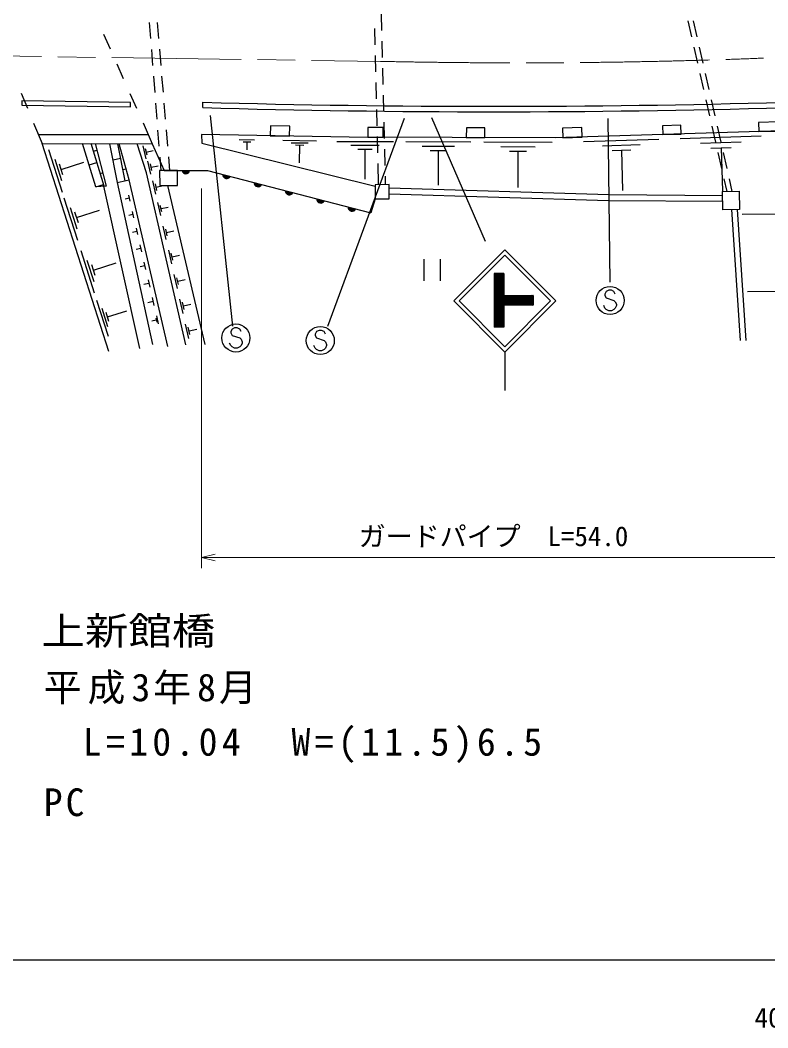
# Model space of a CAD drawing. Units: millimetres, scale not verified. Extents: x 40000 to 680000, y 20000 to 380000.
# Drawn here: x 396685 to 465952, y 198715 to 292024 of the extents above; entities that cross this region are included whole.
import ezdxf
from ezdxf.enums import TextEntityAlignment as Align

# ---------------------------------------------------------------- set-up
doc = ezdxf.new("R2010")
doc.units = ezdxf.units.MM
doc.header["$LTSCALE"] = 1000
doc.linetypes.add('CHAIN', pattern=[18.5, 12, -1.5, 3.5, -1.5])
for name, color, linetype, lineweight in [('M-BGD', 7, 'Continuous', 25), ('M-BMK', 2, 'CHAIN', 13), ('M-STR-HTXT', 7, 'Continuous', 13), ('M-STR-STR1', 1, 'Continuous', 25), ('M-STR-STRC', 7, 'Continuous', 25), ('M-TTL-BAND', 7, 'Continuous', 25)]:
    doc.layers.add(name, color=color, linetype=linetype, lineweight=lineweight)
doc.styles.add('ＭＳ ゴシック', font='')
doc.styles.get('ＭＳ ゴシック').set_extended_font_data('MS Gothic')

msp = doc.modelspace()

# ---------------------------------------------------------------- linework, layer by layer
at = {"layer": 'M-BGD'}
for p, q in [((430131, 292576), (430167, 291077)), ((408647, 291814), (408763, 290318)), ((409375, 291821), (409500, 290326)), ((429521, 291245), (429556, 289746)), ((458910, 290486), (458577, 291949)), ((459396, 290486), (459063, 291949)), ((408841, 289321), (408957, 287826)), ((409584, 289330), (409710, 287835)), ((430190, 290077), (430226, 288577)), ((459466, 288049), (459132, 289511)), ((459952, 288049), (459619, 289511)), ((429580, 288746), (429615, 287246)), ((430249, 287578), (430285, 286078)), ((409034, 286829), (409150, 285333)), ((409794, 286838), (409920, 285344)), ((460021, 285611), (459688, 287074)), ((460507, 285611), (460174, 287074)), ((429639, 286247), (429674, 284747)), ((430308, 285078), (430344, 283579)), ((460576, 283173), (460243, 284636)), ((461062, 283173), (460729, 284636)), ((409227, 284336), (409343, 282841)), ((410004, 284347), (410130, 282853)), ((429697, 283747), (429733, 282248)), ((409420, 281844), (409536, 280348)), ((410214, 281856), (410339, 280361)), ((430367, 282579), (430402, 281080)), ((461131, 280736), (460798, 282198)), ((461617, 280736), (461284, 282198)), ((413492, 281424), (413519, 280647)), ((416990, 280965), (418399, 280942)), ((421028, 280898), (424132, 280846)), ((429756, 281248), (429792, 279749)), ((448870, 280801), (455844, 281016)), ((457833, 281077), (465343, 281309)), ((404891, 261345), (398728, 280598)), ((400598, 276067), (399336, 280009)), ((403696, 276582), (402467, 280592)), ((404460, 276648), (403252, 280590)), ((403468, 279885), (403785, 279983)), ((403628, 280590), (404641, 276663)), ((404973, 280587), (405671, 276988)), ((406402, 277159), (405737, 280586)), ((405793, 280297), (405937, 280325)), ((406795, 277251), (405864, 280586)), ((408404, 277872), (407533, 280583)), ((408349, 279168), (408072, 280382)), ((408441, 279508), (408303, 280115)), ((408372, 279812), (409019, 279960)), ((413519, 280647), (429578, 276652)), ((417339, 280771), (418044, 280760)), ((417691, 280766), (417679, 280014)), ((421800, 280678), (423352, 280652)), ((422185, 280465), (422961, 280452)), ((422573, 280458), (422545, 278803)), ((426008, 280800), (431257, 280779)), ((427319, 280445), (429943, 280435)), ((427974, 280093), (429286, 280087)), ((428630, 280090), (428619, 277291)), ((430426, 280080), (430461, 278580)), ((432413, 280775), (438438, 280751)), ((433918, 280367), (436930, 280355)), ((434669, 279963), (436175, 279957)), ((435422, 279960), (435410, 276746)), ((439647, 280746), (445962, 280721)), ((441224, 280319), (444381, 280306)), ((450628, 280390), (454115, 280497)), ((451514, 279952), (453257, 280005)), ((452386, 279979), (452500, 276259)), ((459726, 280635), (463481, 280751)), ((460680, 280163), (462558, 280221)), ((461619, 280192), (461743, 276186)), ((400545, 277137), (399914, 279108)), ((405262, 279099), (405998, 279242)), ((409614, 279351), (409711, 278102)), ((410423, 279365), (410530, 278102)), ((442012, 279895), (443590, 279888)), ((442801, 279892), (442788, 276524)), ((461686, 278298), (461353, 279761)), ((462172, 278298), (461839, 279761)), ((400650, 277713), (400335, 278699)), ((400493, 278206), (402595, 278879)), ((403066, 278638), (403783, 278858)), ((406203, 278186), (406517, 278247)), ((408802, 277758), (408524, 278972)), ((408894, 278099), (408755, 278706)), ((408825, 278402), (409472, 278550)), ((429815, 278749), (429861, 276792)), ((404098, 277830), (404322, 277899)), ((405671, 276988), (406795, 277251)), ((410381, 261793), (406795, 277251)), ((412039, 261960), (408404, 277872)), ((409259, 275925), (408981, 277139)), ((430485, 277580), (430503, 276794)), ((462170, 276173), (461908, 277323)), ((462656, 276173), (462394, 277323)), ((403696, 276582), (404413, 276802)), ((404641, 276663), (403696, 276582)), ((404417, 276644), (407746, 261629)), ((405671, 276988), (408956, 261986)), ((409351, 276266), (409212, 276873)), ((409282, 276569), (409929, 276717)), ((410327, 276707), (413803, 261996)), ((402024, 271612), (400762, 275554)), ((406782, 275540), (406416, 275455)), ((406718, 275813), (406845, 275266)), ((429583, 275471), (429179, 274179)), ((401971, 272682), (401340, 274653)), ((401919, 273751), (404022, 274424)), ((409715, 273926), (409438, 275140)), ((409808, 274266), (409669, 274873)), ((409739, 274570), (410386, 274718)), ((463419, 262358), (462620, 274486)), ((463950, 262368), (463150, 274495)), ((402077, 273259), (401761, 274244)), ((407135, 274018), (406751, 273929)), ((407068, 274306), (407201, 273730)), ((466863, 274063), (463582, 274018)), ((407494, 272468), (407091, 272374)), ((407424, 272770), (407564, 272165)), ((410224, 271700), (409941, 272939)), ((410318, 272048), (410177, 272667)), ((410247, 272357), (410908, 272508)), ((403585, 266736), (402323, 270678)), ((407860, 270889), (407438, 270791)), ((407787, 271206), (407934, 270572)), ((410738, 269449), (410449, 270713)), ((403532, 267806), (402901, 269777)), ((410834, 269804), (410690, 270435)), ((410762, 270120), (411436, 270273)), ((434084, 269892), (434084, 267892)), ((435584, 269892), (435584, 267892)), ((403637, 268383), (403322, 269368)), ((403480, 268875), (405582, 269549)), ((408233, 269281), (407791, 269178)), ((408156, 269613), (408310, 268949)), ((408533, 267990), (408694, 267296)), ((411258, 267173), (410964, 268462)), ((411356, 267534), (411209, 268179)), ((411283, 267857), (411970, 268014)), ((408613, 267643), (408150, 267536)), ((467036, 266913), (464053, 266872)), ((404867, 262730), (403795, 266080)), ((409000, 265975), (408517, 265863)), ((408916, 266337), (409084, 265613)), ((411784, 264871), (411484, 266185)), ((404823, 263639), (404286, 265314)), ((404778, 264548), (406564, 265120)), ((411884, 265240), (411734, 265897)), ((411809, 265568), (412510, 265728)), ((404912, 264129), (404644, 264967)), ((409293, 264253), (408890, 264159)), ((409249, 264442), (409337, 264064)), ((409306, 264654), (409482, 263898)), ((412316, 262543), (412010, 263883)), ((412418, 262919), (412265, 263589)), ((412341, 263254), (413056, 263417))]:
    msp.add_line(p, q, dxfattribs=at)
for points in [[(396832, 284138), (406894, 284012), (406899, 284414), (396837, 284540)], [(419860, 281318), (421651, 281288), (421666, 282213), (419875, 282243)], [(428891, 281189), (430308, 281183), (430312, 282089), (428894, 282095)], [(438017, 281153), (439732, 281146), (439735, 282062), (438021, 282069)], [(446954, 281142), (448738, 281197), (448711, 282077), (446927, 282021)], [(456224, 281428), (457926, 281481), (457901, 282301), (456198, 282249)], [(465109, 281702), (466996, 281760), (466969, 282614), (465083, 282555)], [(411271, 278104), (409609, 278099), (409613, 276705), (411275, 276709)], [(429583, 275471), (430871, 275476), (430865, 276796), (429577, 276791)], [(461764, 276157), (463285, 276184), (463315, 274498), (461794, 274471)]]:
    msp.add_lwpolyline(points, close=True, dxfattribs=at)
for points in [[(413600, 283924), (413597, 284013), (413614, 284425)], [(467218, 281767), (446237, 281120), (427176, 281196), (413492, 281424)], [(408925, 280581), (410036, 278101), (414035, 278111), (429179, 274179)], [(430867, 276483), (451213, 275869), (461771, 275786)], [(430869, 275947), (451203, 275333), (461780, 275250)]]:
    msp.add_lwpolyline(points, dxfattribs=at)
for centre, radius, start, end in [((440579, 1241579), 958035, 268.38627, 271.61176), ((440579, 1241579), 957534, 268.38627, 271.61176), ((412035, 278160), 354, 188.94246, 351.34764), ((412035, 278160), 283, 191.1665, 349.1236), ((412035, 278160), 212, 194.91283, 345.37728), ((412035, 278160), 142, 202.62456, 337.66555), ((412035, 278160), 100, 212.94222, 327.34788), ((415814, 277705), 354, 174.24006, 336.64524), ((415814, 277705), 283, 176.4641, 334.4212), ((415814, 277705), 212, 180.21043, 330.67487), ((415814, 277705), 142, 187.92216, 322.96314), ((415814, 277705), 100, 198.23982, 312.64548), ((418717, 276951), 354, 174.24006, 336.64524), ((418717, 276951), 283, 176.4641, 334.4212), ((418717, 276951), 212, 180.21043, 330.67487), ((418717, 276951), 142, 187.92216, 322.96314), ((418717, 276951), 100, 198.23982, 312.64548), ((421621, 276197), 354, 174.24006, 336.64524), ((421621, 276197), 283, 176.4641, 334.4212), ((421621, 276197), 212, 180.21043, 330.67487), ((421621, 276197), 142, 187.92216, 322.96314), ((421621, 276197), 100, 198.23982, 312.64548), ((424525, 275443), 354, 174.24006, 336.64524), ((424525, 275443), 283, 176.4641, 334.4212), ((424525, 275443), 212, 180.21043, 330.67487), ((424525, 275443), 142, 187.92216, 322.96314), ((424525, 275443), 100, 198.23982, 312.64548), ((427428, 274689), 354, 174.24006, 336.64524), ((427428, 274689), 283, 176.4641, 334.4212), ((427428, 274689), 212, 180.21043, 330.67487), ((427428, 274689), 142, 187.92216, 322.96314), ((427428, 274689), 100, 198.23982, 312.64548)]:
    msp.add_arc(centre, radius, start, end, dxfattribs=at)
at = {"layer": 'M-BMK'}
msp.add_line((368170, 289079), (430053, 288210), dxfattribs=at)
msp.add_arc((442885, 874651), 586581, 268.74651, 272.3955, dxfattribs=at)
at = {"layer": 'M-STR-HTXT'}
for p, q in [((413492, 276424), (413492, 241269)), ((413492, 242269), (414742, 242582)), ((413492, 242269), (468621, 242269)), ((413492, 242269), (414742, 241957))]:
    msp.add_line(p, q, dxfattribs=at)
at = {"layer": 'M-STR-STR1'}
for p, q in [((404410, 290729), (405020, 289359)), ((405629, 287988), (406239, 286618)), ((396770, 285264), (397351, 283881)), ((406849, 285247), (407458, 283877)), ((397931, 282498), (398728, 280598)), ((408068, 282506), (408925, 280581)), ((408564, 281392), (398387, 281409)), ((398728, 280598), (408925, 280581))]:
    msp.add_line(p, q, dxfattribs=at)
at = {"layer": 'M-STR-STRC'}
for p, q in [((414303, 283203), (416356, 263699)), ((432267, 282926), (425161, 263659)), ((434794, 283005), (439769, 271556)), ((451140, 282926), (451298, 267765)), ((436848, 266030), (441585, 270768)), ((441585, 270768), (446323, 266030)), ((437343, 266030), (441585, 270273)), ((441585, 270273), (445828, 266030)), ((440603, 268568), (440603, 263603)), ((441503, 268568), (440603, 268568)), ((440603, 268442), (440730, 268568)), ((440603, 268300), (440871, 268568)), ((440603, 268159), (441012, 268568)), ((440603, 268018), (441154, 268568)), ((440603, 267876), (441295, 268568)), ((440603, 267735), (441437, 268568)), ((441503, 267652), (440603, 268552)), ((440603, 267593), (441503, 268493)), ((441503, 267510), (440603, 268410)), ((440603, 267452), (441503, 268352)), ((441503, 267369), (440603, 268269)), ((440603, 267310), (441503, 268210)), ((441503, 267228), (440603, 268128)), ((440603, 267169), (441503, 268069)), ((441503, 267086), (440603, 267986)), ((440603, 267028), (441503, 267928)), ((441503, 266945), (440603, 267845)), ((441503, 267793), (440728, 268568)), ((441503, 267935), (440869, 268568)), ((441503, 268076), (441011, 268568)), ((441503, 268218), (441152, 268568)), ((441503, 268359), (441294, 268568)), ((441503, 268500), (441435, 268568)), ((441503, 268568), (441503, 266536)), ((440603, 266886), (441503, 267786)), ((441503, 266803), (440603, 267703)), ((440603, 266745), (441503, 267645)), ((441503, 266662), (440603, 267562)), ((440603, 266603), (441503, 267503)), ((442388, 265636), (440603, 267420)), ((440603, 266462), (441503, 267362)), ((442246, 265636), (440603, 267279)), ((440603, 266320), (441503, 267220)), ((442105, 265636), (440603, 267138)), ((440603, 266179), (441503, 267079)), ((441963, 265636), (440603, 266996)), ((440603, 266038), (441503, 266938)), ((450983, 266895), (450864, 266658)), ((451219, 267013), (450983, 266895)), ((451455, 267013), (451219, 267013)), ((451692, 266895), (451455, 267013)), ((451810, 266658), (451692, 266895)), ((436848, 266030), (441585, 261293)), ((437343, 266030), (441585, 261788)), ((441822, 265636), (440603, 266855)), ((440603, 265896), (441503, 266796)), ((441680, 265636), (440603, 266713)), ((440603, 265755), (441503, 266655)), ((441539, 265636), (440603, 266572)), ((440603, 265613), (441526, 266536)), ((440603, 265472), (441667, 266536)), ((440603, 265330), (441808, 266536)), ((440603, 265189), (441950, 266536)), ((440603, 265048), (442091, 266536)), ((440603, 264906), (442233, 266536)), ((440603, 264765), (442374, 266536)), ((441503, 265530), (440603, 266430)), ((441503, 265389), (440603, 266289)), ((441503, 265248), (440603, 266148)), ((441503, 265106), (440603, 266006)), ((441503, 266536), (444196, 266536)), ((441585, 261788), (445828, 266030)), ((441585, 261293), (446323, 266030)), ((441616, 265636), (442516, 266536)), ((442529, 265636), (441629, 266536)), ((441757, 265636), (442657, 266536)), ((442670, 265636), (441770, 266536)), ((441898, 265636), (442798, 266536)), ((442812, 265636), (441912, 266536)), ((442040, 265636), (442940, 266536)), ((442953, 265636), (442053, 266536)), ((442181, 265636), (443081, 266536)), ((443095, 265636), (442195, 266536)), ((442323, 265636), (443223, 266536)), ((443236, 265636), (442336, 266536)), ((442464, 265636), (443364, 266536)), ((443378, 265636), (442478, 266536)), ((442606, 265636), (443506, 266536)), ((443519, 265636), (442619, 266536)), ((442747, 265636), (443647, 266536)), ((443660, 265636), (442760, 266536)), ((442888, 265636), (443788, 266536)), ((443802, 265636), (442902, 266536)), ((443030, 265636), (443930, 266536)), ((443943, 265636), (443043, 266536)), ((443171, 265636), (444071, 266536)), ((444085, 265636), (443185, 266536)), ((443313, 265636), (444196, 266519)), ((444196, 265666), (443326, 266536)), ((443454, 265636), (444196, 266378)), ((444196, 265808), (443468, 266536)), ((443595, 265636), (444196, 266236)), ((444196, 265949), (443609, 266536)), ((443737, 265636), (444196, 266095)), ((444196, 266091), (443750, 266536)), ((443878, 265636), (444196, 265953)), ((444196, 266232), (443892, 266536)), ((444196, 266373), (444033, 266536)), ((444196, 266515), (444175, 266536)), ((444196, 266536), (444196, 265636)), ((450864, 266658), (450864, 266540)), ((450864, 266540), (450983, 266304)), ((450983, 266304), (451692, 266068)), ((451692, 266068), (451810, 265949)), ((451810, 265949), (451928, 265713)), ((441503, 264965), (440603, 265865)), ((441503, 264823), (440603, 265723)), ((441503, 264682), (440603, 265582)), ((440603, 264623), (441503, 265523)), ((441503, 264540), (440603, 265440)), ((440603, 264482), (441503, 265382)), ((441503, 264399), (440603, 265299)), ((440603, 264340), (441503, 265240)), ((441503, 264258), (440603, 265158)), ((440603, 264199), (441503, 265099)), ((441503, 264116), (440603, 265016)), ((444196, 265636), (441503, 265636)), ((441503, 265636), (441503, 263603)), ((444020, 265636), (444196, 265812)), ((444161, 265636), (444196, 265671)), ((450864, 265358), (450746, 265595)), ((450983, 265240), (450864, 265358)), ((451219, 265122), (450983, 265240)), ((451455, 265122), (451219, 265122)), ((451692, 265240), (451455, 265122)), ((451810, 265358), (451692, 265240)), ((451928, 265595), (451810, 265358)), ((451928, 265713), (451928, 265595)), ((440603, 264058), (441503, 264958)), ((441503, 263975), (440603, 264875)), ((440603, 263916), (441503, 264816)), ((441503, 263833), (440603, 264733)), ((440603, 263775), (441503, 264675)), ((441503, 263692), (440603, 264592)), ((440603, 263633), (441503, 264533)), ((441450, 263603), (440603, 264450)), ((441309, 263603), (440603, 264309)), ((441167, 263603), (440603, 264167)), ((440714, 263603), (441503, 264392)), ((440856, 263603), (441503, 264251)), ((440997, 263603), (441503, 264109)), ((416318, 263420), (416199, 263184)), ((416199, 263184), (416199, 263066)), ((416554, 263539), (416318, 263420)), ((416790, 263539), (416554, 263539)), ((417027, 263420), (416790, 263539)), ((417145, 263184), (417027, 263420)), ((424135, 263184), (424017, 262947)), ((424371, 263302), (424135, 263184)), ((424608, 263302), (424371, 263302)), ((424844, 263184), (424608, 263302)), ((424962, 262947), (424844, 263184)), ((441026, 263603), (440603, 264026)), ((440884, 263603), (440603, 263885)), ((440743, 263603), (440603, 263743)), ((441503, 263603), (440603, 263603)), ((441139, 263603), (441503, 263968)), ((441280, 263603), (441503, 263826)), ((441422, 263603), (441503, 263685)), ((416199, 263066), (416318, 262830)), ((416318, 262830), (417027, 262593)), ((417027, 262593), (417145, 262475)), ((417145, 262475), (417263, 262239)), ((417263, 262239), (417263, 262120)), ((424017, 262947), (424017, 262829)), ((424017, 262829), (424135, 262593)), ((424135, 262593), (424844, 262356)), ((424844, 262356), (424962, 262238)), ((424962, 262238), (425080, 262002)), ((416199, 261884), (416081, 262120)), ((416318, 261766), (416199, 261884)), ((416554, 261648), (416318, 261766)), ((416790, 261648), (416554, 261648)), ((417027, 261766), (416790, 261648)), ((417145, 261884), (417027, 261766)), ((417263, 262120), (417145, 261884)), ((424017, 261647), (423899, 261884)), ((424135, 261529), (424017, 261647)), ((424371, 261411), (424135, 261529)), ((424608, 261411), (424371, 261411)), ((424844, 261529), (424608, 261411)), ((424962, 261647), (424844, 261529)), ((425080, 261884), (424962, 261647)), ((425080, 262002), (425080, 261884)), ((441585, 261293), (441585, 257737))]:
    msp.add_line(p, q, dxfattribs=at)
for centre in [(451337, 266068), (416672, 262593), (424490, 262356)]:
    msp.add_circle(centre, 1300, dxfattribs=at)
at = {"layer": 'M-TTL-BAND'}
msp.add_line((40000, 205000), (579000, 205000), dxfattribs=at)

# ---------------------------------------------------------------- texts
at = {"layer": 'M-STR-HTXT', "style": 'ＭＳ ゴシック'}
msp.add_text('ガードパイプ  L=54.0', height=1833, dxfattribs=at).set_placement((440536, 242769), align=Align.BOTTOM_CENTER)
at = {"layer": 'M-STR-HTXT', "style": 'ＭＳ ゴシック', "width": 1.15}
msp.add_text('橋\u3000\u3000名\u3000\u3000上新館橋', height=2566, dxfattribs=at).set_placement((374512, 233424), align=Align.BOTTOM_LEFT)
at = {"layer": 'M-STR-HTXT', "char_height": 2566, "attachment_point": 7, "style": 'ＭＳ ゴシック'}
for s, insert in [('\\T1.16;架橋年月\u3000\u3000平成3年8月', (374512, 228657)), ('\\T1.23;橋長・幅員\u3000\\~L=10.04\u3000W=(11.5)6.5', (374512, 223233)), ('\\T1.16;橋\u3000\u3000種\u3000\u3000PC', (374512, 218041))]:
    msp.add_mtext(s, dxfattribs=dict(at, insert=insert))
at = {"layer": 'M-TTL-BAND', "style": 'ＭＳ ゴシック'}
msp.add_text('400.0', height=1833, dxfattribs=at).set_placement((467844, 198195), align=Align.BOTTOM_CENTER)

doc.saveas('drawing.dxf')
